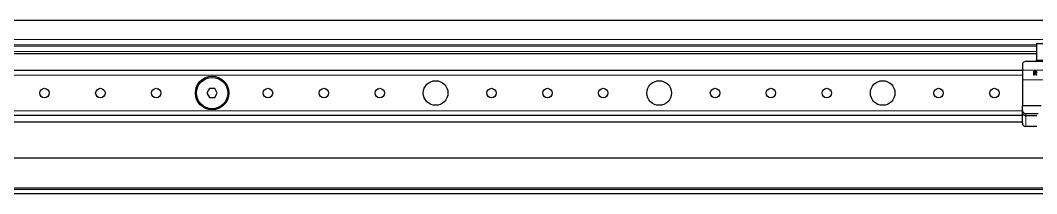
# Model space of a CAD drawing. Header units: millimetres. Extents: x -774 to 1984, y -501 to 869.
# Drawn here: x 1245.5 to 1700.2, y -262.8 to -185.3 of the extents above; entities that cross this region are included whole.
import ezdxf

# ---------------------------------------------------------------- set-up
doc = ezdxf.new("R2010")
doc.units = ezdxf.units.MM

msp = doc.modelspace()

# ---------------------------------------------------------------- linework, layer by layer
at = {"color": 7, "linetype": 'Continuous', "lineweight": 25}
for p, q in [((1751.3, -185.27), (911.3, -185.27)), ((1700.05, -195.62), (1700.05, -203.12)), ((1700.05, -195.62), (1704.58, -195.62)), ((1700.05, -200.27), (896.3, -200.27)), ((1704.8, -203.62), (1695.3, -203.62)), ((1693.8, -207.77), (913.8, -207.77)), ((1693.8, -205.12), (1693.8, -207.62)), ((1693.8, -207.62), (1693.8, -211.87)), ((1698.89, -209.64), (1698.89, -207.97)), ((1698.89, -207.97), (1699.65, -207.97)), ((1699.65, -208.24), (1699.16, -208.24)), ((1699.16, -208.24), (1699.16, -208.74)), ((1699.16, -208.74), (1699.75, -208.74)), ((1699.45, -209), (1699.16, -209)), ((1699.16, -209), (1699.16, -209.64)), ((1699.94, -209.71), (1699.45, -209)), ((1699.75, -209), (1700.16, -209.57)), ((1693.8, -211.87), (1693.8, -223.37)), ((1330.15, -215.77), (1328.99, -217.77)), ((1328.99, -217.77), (1330.15, -219.77)), ((1332.46, -215.77), (1330.15, -215.77)), ((1333.61, -217.77), (1332.46, -215.77)), ((1332.46, -219.77), (1333.61, -217.77)), ((1330.15, -219.77), (1332.46, -219.77)), ((1693.8, -225.52), (1693.8, -223.37)), ((1693.8, -223.37), (1702.21, -223.37)), ((1693.8, -226.43), (1693.8, -225.52)), ((1693.8, -231.22), (1693.8, -226.43)), ((1695.3, -226.91), (1700.82, -226.91)), ((1693.8, -230.77), (887.3, -230.77)), ((1693.8, -227.77), (913.8, -227.77)), ((1695.3, -227.8), (1700.21, -227.8)), ((1700.21, -232.72), (1695.3, -232.72)), ((887.3, -246.77), (1775.3, -246.77)), ((836.6, -260.77), (1826, -260.77)), ((836.6, -262.77), (1826, -262.77))]:
    msp.add_line(p, q, dxfattribs=at)
at = {"color": 8, "linetype": 'Continuous', "lineweight": 18}
for p, q in [((1759.89, -193.86), (902.71, -193.86)), ((1700.05, -199.27), (897.3, -199.27)), ((1700.05, -199.17), (897.4, -199.17)), ((1700.05, -196.86), (899.71, -196.86)), ((1700.05, -196.17), (900.4, -196.17)), ((1700.05, -203.12), (1704.58, -203.12)), ((1704.8, -207.62), (1693.8, -207.62)), ((1693.8, -209.77), (913.8, -209.77)), ((1718.8, -211.87), (1693.8, -211.87)), ((1693.8, -225.77), (913.8, -225.77)), ((1695.3, -226.91), (1695.3, -227.8)), ((1695.3, -227.8), (1695.3, -232.72)), ((1722.26, -260.17), (940.35, -260.17))]:
    msp.add_line(p, q, dxfattribs=at)
at = {"color": 7, "linetype": 'Continuous', "lineweight": 25}
for centre, radius in [((1331.3, -217.77), 7.5), ((1331.3, -217.77), 7), ((1431.3, -217.77), 5.5), ((1531.3, -217.77), 5.5), ((1631.3, -217.77), 5.5), ((1256.3, -217.77), 2.1), ((1281.3, -217.77), 2.1), ((1306.3, -217.77), 2.1), ((1356.3, -217.77), 2.1), ((1381.3, -217.77), 2.1), ((1406.3, -217.77), 2.1), ((1456.3, -217.77), 2.1), ((1481.3, -217.77), 2.1), ((1506.3, -217.77), 2.1), ((1556.3, -217.77), 2.1), ((1581.3, -217.77), 2.1), ((1606.3, -217.77), 2.1), ((1656.3, -217.77), 2.1), ((1681.3, -217.77), 2.1)]:
    msp.add_circle(centre, radius, dxfattribs=at)
for centre, radius, start, end in [((1699.55, -203.12), 0.5, 270, 0), ((1695.3, -231.22), 1.5, 180, 270)]:
    msp.add_arc(centre, radius, start, end, dxfattribs=at)
for points, knots in [([(1695.3, -203.62), (1695.3, -203.62), (1695.23, -203.62), (1694.88, -203.65), (1694.35, -203.88), (1693.88, -204.46), (1693.82, -204.93), (1693.8, -205.12)], [0, 0, 0, 0, 0.003231, 0.101221, 0.514725, 0.80586, 1, 1, 1, 1]), ([(1699.65, -207.97), (1699.73, -207.98), (1699.87, -207.99), (1699.98, -208.07), (1700.02, -208.11)], [0, 0, 0, 0, 0.559747, 1, 1, 1, 1]), ([(1699.84, -208.3), (1699.81, -208.28), (1699.75, -208.24), (1699.68, -208.24), (1699.65, -208.24)], [0, 0, 0, 0, 0.559136, 1, 1, 1, 1]), ([(1699.75, -208.74), (1699.77, -208.74), (1699.81, -208.73), (1699.84, -208.7), (1699.85, -208.69)], [0, 0, 0, 0, 0.558174, 1, 1, 1, 1]), ([(1699.99, -208.91), (1699.95, -208.94), (1699.88, -208.99), (1699.79, -209), (1699.75, -209)], [0, 0, 0, 0, 0.56031, 1, 1, 1, 1]), ([(1699.93, -208.5), (1699.92, -208.46), (1699.92, -208.38), (1699.87, -208.33), (1699.84, -208.3)], [0, 0, 0, 0, 0.5596918, 1, 1, 1, 1]), ([(1699.85, -208.69), (1699.86, -208.68), (1699.89, -208.65), (1699.92, -208.58), (1699.92, -208.53), (1699.93, -208.5)], [0, 0, 0, 0, 0.279917, 0.56006, 1, 1, 1, 1]), ([(1700.19, -208.5), (1700.18, -208.59), (1700.16, -208.75), (1700.04, -208.86), (1699.99, -208.91)], [0, 0, 0, 0, 0.559457, 1, 1, 1, 1]), ([(1700.02, -208.11), (1700.08, -208.17), (1700.17, -208.29), (1700.18, -208.43), (1700.19, -208.5)], [0, 0, 0, 0, 0.558947, 1, 1, 1, 1]), ([(1699.01, -209.77), (1699, -209.77), (1698.96, -209.77), (1698.91, -209.73), (1698.9, -209.68), (1698.9, -209.65), (1698.89, -209.64)], [0, 0, 0, 0, 0.280437, 0.558281, 0.778899, 1, 1, 1, 1]), ([(1699.16, -209.64), (1699.16, -209.66), (1699.15, -209.7), (1699.12, -209.75), (1699.06, -209.77), (1699.03, -209.77), (1699.01, -209.77)], [0, 0, 0, 0, 0.280498, 0.558325, 0.778868, 1, 1, 1, 1]), ([(1700.04, -209.77), (1700.03, -209.77), (1700, -209.77), (1699.97, -209.75), (1699.95, -209.73), (1699.94, -209.71)], [0, 0, 0, 0, 0.2802197, 0.5613047, 1, 1, 1, 1]), ([(1700.19, -209.64), (1700.18, -209.66), (1700.18, -209.7), (1700.13, -209.74), (1700.09, -209.77), (1700.05, -209.77), (1700.04, -209.77)], [0, 0, 0, 0, 0.278138, 0.558544, 0.779161, 1, 1, 1, 1]), ([(1700.16, -209.57), (1700.17, -209.59), (1700.18, -209.6), (1700.19, -209.63), (1700.19, -209.64)], [0, 0, 0, 0, 0.561079, 1, 1, 1, 1]), ([(1693.8, -225.52), (1693.82, -225.66), (1693.85, -225.94), (1694.09, -226.35), (1694.44, -226.67), (1694.87, -226.88), (1695.17, -226.9), (1695.3, -226.91)], [0, 0, 0, 0, 0.205683, 0.411346, 0.618649, 0.832339, 1, 1, 1, 1]), ([(1693.8, -226.43), (1693.8, -226.44), (1693.8, -226.54), (1693.84, -226.8), (1694.01, -227.17), (1694.35, -227.52), (1694.8, -227.76), (1695.13, -227.79), (1695.3, -227.8)], [0, 0, 0, 0, 0.017854, 0.141405, 0.356083, 0.570731, 0.785365, 1, 1, 1, 1])]:
    msp.add_open_spline(points, degree=3, knots=knots, dxfattribs=at)

doc.saveas('drawing.dxf')
